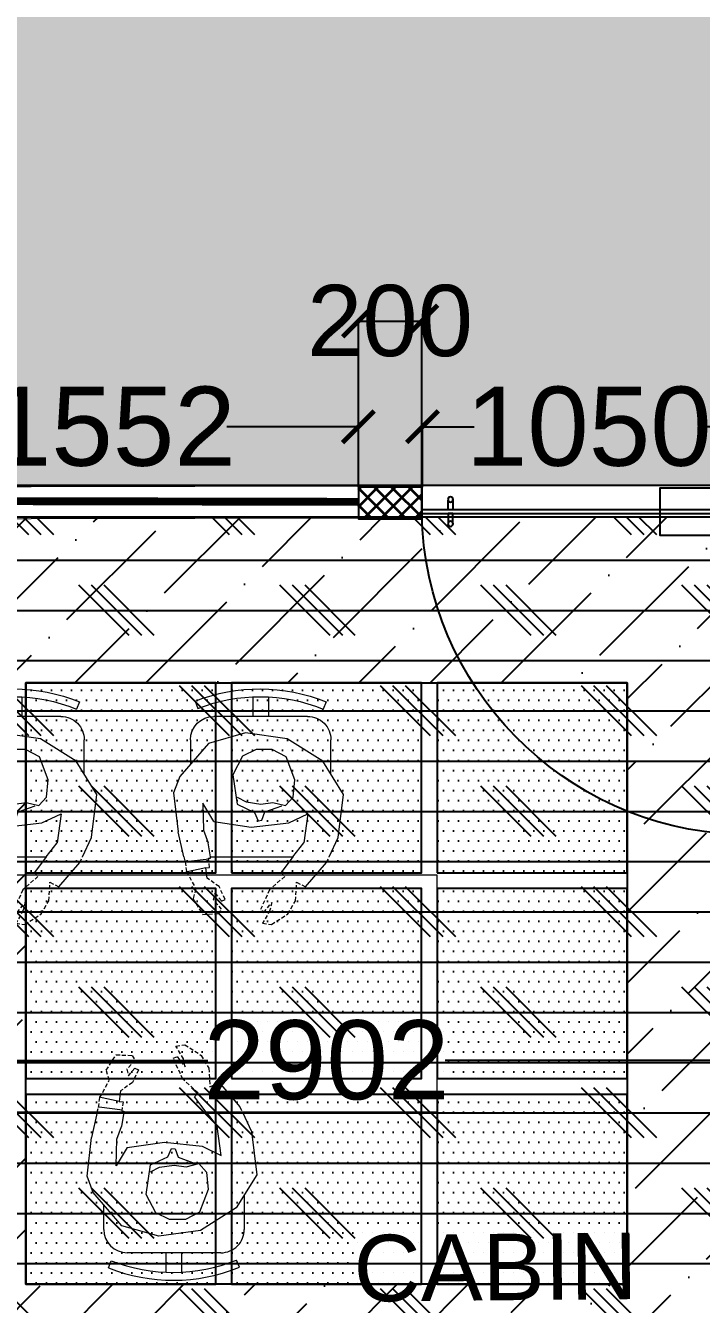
# Model space of a CAD drawing. Header units: millimetres. Extents: x 263321 to 4958806, y 33647 to 987811.
# Drawn here: x 2386252 to 2388387, y 456612 to 460652 of the extents above; entities that cross this region are included whole.
import ezdxf

# ---------------------------------------------------------------- set-up
doc = ezdxf.new("R2010")
doc.units = ezdxf.units.MM
doc.header["$PDMODE"] = 3
doc.linetypes.add('( Hidden )', pattern=[0.375, 0.25, -0.125])
for name, color, linetype, lineweight in [('A-DOOR-FULL', 40, 'Continuous', 18), ('A-FURN-HUMAN', 252, 'Continuous', 9), ('A-FURN-MODULAR-CHAIR', 5, 'Continuous', 5), ('A-FURN-MODULAR-TABLETOP', 250, 'Continuous', 13), ('A-GLASS PARTITION', 5, 'Continuous', 18), ('A-GYPSUM PARTITION', 250, 'Continuous', 35)]:
    doc.layers.add(name, color=color, linetype=linetype, lineweight=lineweight)
for name, color, linetype in [('CEILING TOA', 7, 'Continuous'), ('DOOR', 5, 'Continuous'), ('FLOORING TOA', 7, 'Continuous'), ('PARTITION DIM.', 250, 'Continuous'), ('PARTITION GYPSUM', 250, 'Continuous'), ('TEXT', 250, 'Continuous')]:
    doc.layers.add(name, color=color, linetype=linetype)
doc.styles.add('ARIAL', font='arial.ttf')
doc.styles.get("Standard").update_dxf_attribs({"font": 'arial.ttf'})
doc.styles.add('TEXT @ 150', font='arial.ttf', dxfattribs={"height": 225})
doc.dimstyles.new('DIM @ 150', dxfattribs={"dimtxt": 225, "dimasz": 100, "dimexe": 1, "dimexo": 0, "dimgap": 0.5, "dimtad": 0, "dimdec": 0, "dimzin": 0, "dimdsep": 46, "dimtxsty": 'TEXT @ 150', "dimblk": 'ARCHTICK', "dimcen": -2, "dimclrd": 8, "dimclre": 8, "dimclrt": 7, "dimadec": 0, "dimazin": 0, "dimtfac": 1, "dimtdec": 0, "dimtofl": 0, "dimtmove": 0, "dimatfit": 3, "dimldrblk": 'OPEN90', "dimfxl": 1, "dimtolj": 1, "dimtzin": 0, "dimlwd": -1, "dimlwe": -1, "dimarcsym": 0})

# ---------------------------------------------------------------- blocks, each defined once
blk = doc.blocks.new('Human Figure')
at = {"layer": 'A-FURN-HUMAN', "lineweight": 5}
for p, q in [((4611.712133816695, 5776.626968587517, -4.096877060844167e-09), (4616.222943236646, 5779.485755737932)), ((4611.712133816695, 5776.626968587517, -4.096877060844167e-09), (4616.222943236646, 5779.485755737932)), ((4616.222943236646, 5779.485755737932), (4621.485085858458, 5780.21002681138, 5.610492875978545e-09)), ((4616.222943236646, 5779.485755737932), (4621.485085858458, 5780.21002681138, 5.610492875978545e-09)), ((4621.485085858458, 5780.21002681138, 5.610492875978545e-09), (4626.176983991846, 5778.889561190734, 1.012633766669736e-08)), ((4621.485085858458, 5780.21002681138, 5.610492875978545e-09), (4626.176983991846, 5778.889561190734, 1.012633766669736e-08)), ((4626.176983991846, 5778.889561190734, 1.012633766669736e-08), (4629.771890844547, 5774.686056883397, 1.343460066586858e-08)), ((4626.176983991846, 5778.889561190734, 1.012633766669736e-08), (4629.771890844547, 5774.686056883397, 1.343460066586858e-08)), ((4609.081317960541, 5772.433018356026, -6.8635811243561e-09), (4611.712133816695, 5776.626968587517, -4.096877060844167e-09)), ((4609.081317960541, 5772.433018356026, -6.8635811243561e-09), (4611.712133816695, 5776.626968587517, -4.096877060844167e-09)), ((4629.771890844547, 5774.686056883397, 1.343460066586858e-08), (4630.560501628221, 5772.63287464827, 1.410655425863331e-08)), ((4629.771890844547, 5774.686056883397, 1.343460066586858e-08), (4630.560501628221, 5772.63287464827, 1.410655425863331e-08)), ((4609.777917335848, 5766.9902714158, -6.442574454440922e-09), (4609.081317960541, 5772.433018356026, -6.8635811243561e-09)), ((4609.777917335848, 5766.9902714158, -6.442574454440922e-09), (4609.081317960541, 5772.433018356026, -6.8635811243561e-09)), ((4630.560501628221, 5772.63287464827, 1.410655425863331e-08), (4630.007227458498, 5767.720439939322, 1.333307552567983e-08)), ((4630.560501628221, 5772.63287464827, 1.410655425863331e-08), (4630.007227458498, 5767.720439939322, 1.333307552567983e-08)), ((4626.857248891803, 5771.320654065414, 1.043031592216636e-08), (4626.806917146663, 5767.939230111248)), ((4626.857248891803, 5771.320654065414, 1.043031592216636e-08), (4626.806917146663, 5767.939230111248)), ((4616.024359493518, 5768.831478648508), (4613.593470138853, 5769.993653160228, -2.576340942166525e-09)), ((4613.593470138853, 5769.993653160228, -2.576340942166525e-09), (4614.123370729642, 5766.323017317649, -2.233753592575458e-09)), ((4616.024359493518, 5768.831478648508), (4613.593470138853, 5769.993653160228, -2.576340942166525e-09)), ((4613.593470138853, 5769.993653160228, -2.576340942166525e-09), (4614.123370729642, 5766.323017317649, -2.233753592575458e-09)), ((4620.77054217769, 5768.321082608855, 4.347939856643857e-09), (4616.024359493518, 5768.831478648508)), ((4620.77054217769, 5768.321082608855, 4.347939856643857e-09), (4616.024359493518, 5768.831478648508)), ((4625.49631072807, 5769.013966610471, 8.992562072536873e-09), (4620.77054217769, 5768.321082608855, 4.347939856643857e-09)), ((4625.49631072807, 5769.013966610471, 8.992562072536873e-09), (4620.77054217769, 5768.321082608855, 4.347939856643857e-09)), ((4626.806917146663, 5767.939230111248), (4626.189575832471, 5766.323017317649, -2.233753592575458e-09)), ((4626.806917146663, 5767.939230111248), (4626.189575832471, 5766.323017317649, -2.233753592575458e-09)), ((4629.262192951439, 5764.542123271994), (4630.007227458498, 5767.720439939322, 1.333307552567983e-08)), ((4629.262192951439, 5764.542123271994), (4630.007227458498, 5767.720439939322, 1.333307552567983e-08)), ((4610.906774739084, 5764.542123271994), (4609.777917335848, 5766.9902714158, -6.442574454440922e-09)), ((4610.906774739084, 5764.542123271994), (4609.777917335848, 5766.9902714158, -6.442574454440922e-09)), ((4615.481732923187, 5764.542123271994), (4614.123370729642, 5766.323017317649, -2.233753592575458e-09)), ((4615.481732923187, 5764.542123271994), (4614.123370729642, 5766.323017317649, -2.233753592575458e-09)), ((4625.891167856937, 5764.542123271994), (4626.189575832471, 5766.323017317649, -2.233753592575458e-09)), ((4625.891167856937, 5764.542123271994), (4626.189575832471, 5766.323017317649, -2.233753592575458e-09)), ((4615.481732923187, 5764.542123271994), (4616.972808225793, 5762.587234406083)), ((4615.481732923187, 5764.542123271994), (4616.972808225793, 5762.587234406083)), ((4613.877761495497, 5760.763016818312, -2.737783552331062e-09), (4611.22571915378, 5763.850429906141, -5.179009232573174e-09)), ((4613.877761495497, 5760.763016818312, -2.737783552331062e-09), (4611.22571915378, 5763.850429906141, -5.179009232573174e-09)), ((4626.49788776115, 5763.169240884748, 9.69207154825544e-09), (4626.00809871192, 5763.216811908951, 9.216368750597326e-09)), ((4626.49788776115, 5763.169240884748, 9.69207154825544e-09), (4626.00809871192, 5763.216811908951, 9.216368750597326e-09)), ((4626.320005821869, 5761.852322281208, 9.455871139746233e-09), (4626.49788776115, 5763.169240884748, 9.69207154825544e-09)), ((4626.320005821869, 5761.852322281208, 9.455871139746233e-09), (4626.49788776115, 5763.169240884748, 9.69207154825544e-09))]:
    blk.add_line(p, q, dxfattribs=at)
at = {"layer": 'A-FURN-HUMAN', "linetype": '( Hidden )', "lineweight": 5, "ltscale": 2}
for p, q in [((4611.22571915378, 5763.850429906141, -5.179009232573174e-09), (4610.906774739084, 5764.542123271994, -5.457367130129156e-09)), ((4611.22571915378, 5763.850429906141, -5.179009232573174e-09), (4610.906774739084, 5764.542123271994, -5.457367130129156e-09)), ((4626.00809871192, 5763.216811908951, 9.216368750597326e-09), (4626.144781915599, 5764.36478059097, 9.4043323193597e-09)), ((4626.00809871192, 5763.216811908951, 9.216368750597326e-09), (4626.144781915599, 5764.36478059097, 9.4043323193597e-09)), ((4629.262192951439, 5764.542123271994, 1.245491457574177e-08), (4629.118174471047, 5763.927740538982, 1.228516216246181e-08)), ((4629.262192951439, 5764.542123271994, 1.245491457574177e-08), (4629.118174471047, 5763.927740538982, 1.228516216246181e-08)), ((4628.922963360512, 5762.686626855228, 1.20356550884636e-08), (4627.745874751108, 5760.503172363559, 1.078317140846217e-08)), ((4628.922963360512, 5762.686626855228, 1.20356550884636e-08), (4627.745874751108, 5760.503172363559, 1.078317140846217e-08)), ((4629.118174471047, 5763.927740538982, 1.228516216246181e-08), (4628.922963360512, 5762.686626855228, 1.20356550884636e-08)), ((4629.118174471047, 5763.927740538982, 1.228516216246181e-08), (4628.922963360512, 5762.686626855228, 1.20356550884636e-08)), ((4615.02213615773, 5761.34367179021, -1.59342914255554e-09), (4613.877761495497, 5760.763016818312, -2.737783552331062e-09)), ((4615.02213615773, 5761.34367179021, -1.59342914255554e-09), (4613.877761495497, 5760.763016818312, -2.737783552331062e-09)), ((4615.16270482684, 5758.98282301774, -1.568500637141351e-09), (4615.02213615773, 5761.34367179021, -1.59342914255554e-09)), ((4615.16270482684, 5758.98282301774, -1.568500637141351e-09), (4615.02213615773, 5761.34367179021, -1.59342914255554e-09)), ((4616.972808225793, 5762.587234406083), (4616.528461048337, 5762.086831734349)), ((4616.972808225793, 5762.587234406083), (4616.528461048337, 5762.086831734349)), ((4616.528461048337, 5762.086831734349), (4618.437576710002, 5760.369550591729, 1.693241251522054e-09)), ((4616.528461048337, 5762.086831734349), (4618.437576710002, 5760.369550591729, 1.693241251522054e-09)), ((4624.807138394678, 5760.788603098151, 7.9289528294252e-09), (4626.320005821869, 5761.852322281208, 9.455871139746233e-09)), ((4624.807138394678, 5760.788603098151, 7.9289528294252e-09), (4626.320005821869, 5761.852322281208, 9.455871139746233e-09)), ((4618.437576710002, 5760.369550591729, 1.693241251522054e-09), (4619.68556348012, 5757.703483032336, 2.784340942924432e-09)), ((4618.437576710002, 5760.369550591729, 1.693241251522054e-09), (4619.68556348012, 5757.703483032336, 2.784340942924432e-09)), ((4624.057068753274, 5759.181356417844, 7.120574825887396e-09), (4624.807138394678, 5760.788603098151, 7.9289528294252e-09)), ((4624.057068753274, 5759.181356417844, 7.120574825887396e-09), (4624.807138394678, 5760.788603098151, 7.9289528294252e-09)), ((4625.318498267361, 5759.948301173374, 8.388015297047715e-09), (4624.505659066903, 5758.964835472119, 7.548040783801218e-09)), ((4625.318498267361, 5759.948301173374, 8.388015297047715e-09), (4624.505659066903, 5758.964835472119, 7.548040783801218e-09)), ((4625.509108131242, 5759.114446561151, 8.534377840056446e-09), (4625.318498267361, 5759.948301173374, 8.388015297047715e-09)), ((4625.509108131242, 5759.114446561151, 8.534377840056446e-09), (4625.318498267361, 5759.948301173374, 8.388015297047715e-09)), ((4627.745874751108, 5760.503172363559, 1.078317140846217e-08), (4628.116308806058, 5759.231827517714, 1.108421635376089e-08)), ((4627.745874751108, 5760.503172363559, 1.078317140846217e-08), (4628.116308806058, 5759.231827517714, 1.108421635376089e-08)), ((4616.117002909544, 5757.357134725821), (4615.16270482684, 5758.98282301774, -1.568500637141351e-09)), ((4616.117002909544, 5757.357134725821), (4615.16270482684, 5758.98282301774, -1.568500637141351e-09)), ((4619.171902722994, 5757.50629973741, 2.27370590403972e-09), (4618.160257002265, 5758.798457524029, 1.347918976265466e-09)), ((4618.160257002265, 5758.798457524029, 1.347918976265466e-09), (4618.385234411004, 5757.805072173514, 1.520234473912636e-09)), ((4619.171902722994, 5757.50629973741, 2.27370590403972e-09), (4618.160257002265, 5758.798457524029, 1.347918976265466e-09)), ((4618.160257002265, 5758.798457524029, 1.347918976265466e-09), (4618.385234411004, 5757.805072173514, 1.520234473912636e-09)), ((4624.505659066903, 5758.964835472119, 7.548040783801218e-09), (4624.057068753274, 5759.181356417844, 7.120574825887396e-09)), ((4624.505659066903, 5758.964835472119, 7.548040783801218e-09), (4624.057068753274, 5759.181356417844, 7.120574825887396e-09)), ((4624.503358924477, 5757.927351434108, 7.496468992825774e-09), (4625.509108131242, 5759.114446561151, 8.534377840056446e-09)), ((4624.503358924477, 5757.927351434108, 7.496468992825774e-09), (4625.509108131242, 5759.114446561151, 8.534377840056446e-09)), ((4624.86955080505, 5757.372930425561, 7.827460322167535e-09), (4624.503358924477, 5757.927351434108, 7.496468992825774e-09)), ((4624.86955080505, 5757.372930425561, 7.827460322167535e-09), (4624.503358924477, 5757.927351434108, 7.496468992825774e-09)), ((4628.116308806058, 5759.231827517714, 1.108421635376089e-08), (4626.887235568342, 5757.275788444923, 9.791815524433623e-09)), ((4628.116308806058, 5759.231827517714, 1.108421635376089e-08), (4626.887235568342, 5757.275788444923, 9.791815524433623e-09)), ((4618.190558113271, 5756.004393126114, 1.244644766050497e-09), (4616.117002909544, 5757.357134725821)), ((4618.190558113271, 5756.004393126114, 1.244644766050497e-09), (4616.117002909544, 5757.357134725821)), ((4618.385234411004, 5757.805072173514, 1.520234473912636e-09), (4619.314770572675, 5756.182934783112, 2.350205251341642e-09)), ((4618.385234411004, 5757.805072173514, 1.520234473912636e-09), (4619.314770572675, 5756.182934783112, 2.350205251341642e-09)), ((4619.68556348012, 5757.703483032336, 2.784340942924432e-09), (4619.171902722994, 5757.50629973741, 2.27370590403972e-09)), ((4619.68556348012, 5757.703483032336, 2.784340942924432e-09), (4619.171902722994, 5757.50629973741, 2.27370590403972e-09)), ((4626.887235568342, 5757.275788444923, 9.791815524433623e-09), (4624.86955080505, 5757.372930425561, 7.827460322167535e-09)), ((4626.887235568342, 5757.275788444923, 9.791815524433623e-09), (4624.86955080505, 5757.372930425561, 7.827460322167535e-09)), ((4619.314770572675, 5756.182934783112, 2.350205251341642e-09), (4618.190558113271, 5756.004393126114, 1.244644766050497e-09)), ((4619.314770572675, 5756.182934783112, 2.350205251341642e-09), (4618.190558113271, 5756.004393126114, 1.244644766050497e-09))]:
    blk.add_line(p, q, dxfattribs=at)
at = {"layer": 'A-FURN-HUMAN', "linetype": '( Hidden )', "lineweight": 5, "ltscale": 3}
for p, q in [((4625.899887281093, 5764.388566583997, 9.166480836158962e-09), (4625.889557438551, 5764.57048414872, 9.1650496472898e-09)), ((4625.899887281093, 5764.388566583997, 9.166480836158962e-09), (4625.889557438551, 5764.57048414872, 9.1650496472898e-09)), ((4626.144781915599, 5764.36478059097, 9.4043323193597e-09), (4625.899887281093, 5764.388566583997, 9.166480836158962e-09)), ((4626.144781915599, 5764.36478059097, 9.4043323193597e-09), (4625.899887281093, 5764.388566583997, 9.166480836158962e-09))]:
    blk.add_line(p, q, dxfattribs=at)
at = {"layer": 'A-FURN-HUMAN', "lineweight": 5}
for points, elevation in [([(4622.541910284252, 5772.084552207715), (4621.401568916526, 5771.48535841857), (4619.548512643511, 5771.228558098242), (4618.009049760517, 5771.428285868456), (4616.441079251587, 5771.028821950557), (4615.4717859471, 5772.113071916626), (4615.23463860801, 5774.300361626043), (4616.324002533041, 5777.177495032918), (4618.113679782486, 5778.110622708734), (4620.136794030015, 5778.110626531889), (4621.848661927687, 5777.255265913037), (4623.093660174582, 5774.922459011188), (4622.548982053687, 5771.189962779878), (4620.346754388554, 5770.172840878512), (4619.862110886293, 5769.117121234466), (4619.434482275732, 5769.174186161657), (4619.035360275171, 5770.229904135625), (4616.897216305479, 5771.000289742942)], -4.77912278576443e-06), ([(4622.541910284252, 5772.084552207715), (4621.401568916526, 5771.48535841857), (4619.548512643511, 5771.228558098242), (4618.009049760517, 5771.428285868456), (4616.441079251587, 5771.028821950557), (4615.4717859471, 5772.113071916626), (4615.23463860801, 5774.300361626043), (4616.324002533041, 5777.177495032918), (4618.113679782486, 5778.110622708734), (4620.136794030015, 5778.110626531889), (4621.848661927687, 5777.255265913037), (4623.093660174582, 5774.922459011188), (4622.548982053687, 5771.189962779878), (4620.346754388554, 5770.172840878512), (4619.862110886293, 5769.117121234466), (4619.434482275732, 5769.174186161657), (4619.035360275171, 5770.229904135625), (4616.897216305479, 5771.000289742942)], -4.77912278576443e-06), ([(4625.49631072807, 5769.013966610471), (4626.857248891803, 5771.320654065414)], -4.77912278576443e-06), ([(4625.49631072807, 5769.013966610471), (4626.857248891803, 5771.320654065414)], -4.77912278576443e-06), ([(4626.086253788906, 5764.27163655109), (4629.042318354793, 5763.910400676871)], -4.779122785764431e-06), ([(4626.086253788906, 5764.27163655109), (4629.042318354793, 5763.910400676871)], -4.779122785764431e-06), ([(4626.49788776115, 5763.169240884748), (4629.016147686165, 5762.628161577714)], -4.77912278576443e-06), ([(4626.49788776115, 5763.169240884748), (4629.016147686165, 5762.628161577714)], -4.77912278576443e-06)]:
    blk.add_lwpolyline(points, dxfattribs=dict(at, elevation=elevation))
at = {"layer": 'A-FURN-MODULAR-CHAIR', "color": 18, "lineweight": 15, "true_color": 0x000000}
for p, q in [((4613.641315316886, 5782.301501638385, -1.944474186527685e-09), (4625.480903213012, 5782.30152401203, 9.609283442365486e-09)), ((4610.681432171179, 5774.983861794372, -5.18081701971494e-09), (4610.68142393625, 5779.341599070929, -4.973636437021519e-09)), ((4628.440805780469, 5779.341632631395, 1.235700000634618e-08), (4628.440811637002, 5776.24248029335, 1.220965652357852e-08))]:
    blk.add_line(p, q, dxfattribs=at)
at = {"layer": 'A-FURN-MODULAR-CHAIR', "lineweight": 15}
for p, q in [((4613.641315316886, 5782.301501638385, -1.944474186527685e-09), (4625.480903213012, 5782.30152401203, 9.609283442365486e-09)), ((4610.681432171179, 5774.983861794372, -5.18081701971494e-09), (4610.68142393625, 5779.341599070929, -4.973636437021519e-09)), ((4628.440805780469, 5779.341632631395, 1.235700000634618e-08), (4628.440811637002, 5776.24248029335, 1.220965652357852e-08))]:
    blk.add_line(p, q, dxfattribs=at)
at = {"layer": 'A-FURN-MODULAR-CHAIR', "color": 18, "lineweight": 15, "true_color": 0x000000}
for points, elevation in [([(4611.294129384855, 5784.13471486798), (4611.665315384929, 5783.220568108757)], -4.77912278576443e-06), ([(4618.583063907425, 5784.785036664024), (4618.583068600617, 5782.301510976983)], -4.77912278576443e-06), ([(4620.556328556789, 5784.785040392964), (4620.556333249981, 5782.301514705923)], -4.779122785764429e-06), ([(4627.860795158618, 5784.215311528173), (4627.489594242978, 5783.301118123081)], -4.77912278576443e-06)]:
    blk.add_lwpolyline(points, dxfattribs=dict(at, elevation=elevation))
at = {"layer": 'A-FURN-MODULAR-CHAIR', "lineweight": 15}
for points, elevation in [([(4611.294129384855, 5784.13471486798), (4611.665315384929, 5783.220568108757)], -4.77912278576443e-06), ([(4618.583063907425, 5784.785036664024), (4618.583068600617, 5782.301510976983)], -4.77912278576443e-06), ([(4620.556328556789, 5784.785040392964), (4620.556333249981, 5782.301514705923)], -4.779122785764429e-06), ([(4627.860795158618, 5784.215311528173), (4627.489594242978, 5783.301118123081)], -4.77912278576443e-06)]:
    blk.add_lwpolyline(points, dxfattribs=dict(at, elevation=elevation))
at = {"layer": 'A-FURN-MODULAR-CHAIR', "color": 18, "lineweight": 15, "true_color": 0x000000, "elevation": -4.77912278576443e-06}
blk.add_lwpolyline([(4625.889557438566, 5764.570484148721, -0.0346375071782601), (4625.480936773478, 5764.542142167812), (4615.481732923174, 5764.542123271994)], format="xyb", dxfattribs=at)
at = {"layer": 'A-FURN-MODULAR-CHAIR', "lineweight": 15, "elevation": -4.77912278576443e-06}
blk.add_lwpolyline([(4625.889557438566, 5764.570484148721, -0.0346375071782601), (4625.480936773478, 5764.542142167812), (4615.481732923174, 5764.542123271994)], format="xyb", dxfattribs=at)
at = {"layer": 'A-FURN-MODULAR-CHAIR', "color": 18, "lineweight": 15, "true_color": 0x000000}
for centre, radius, start, end in [((4619.678109846379, 5763.486876408068, -4.77912278576443e-06), 22.2850703711618, 68.45804766673827, 112.0994347007389), ((4619.678109846379, 5763.486876408068, -4.77912278576443e-06), 21.29843804648127, 68.48386341229396, 112.0994347007389), ((4613.641320910297, 5779.34160466434, -4.77912278576443e-06), 2.959896974051264, 90.00010827365807, 180.0001082736581), ((4625.480908806426, 5779.341627038041, -4.77912278576443e-06), 2.959896973993877, 0.0001082736580744447, 90.00010827365807)]:
    blk.add_arc(centre, radius, start, end, dxfattribs=at)
at = {"layer": 'A-FURN-MODULAR-CHAIR', "lineweight": 15}
for centre, radius, start, end in [((4619.678109846379, 5763.486876408068, -4.77912278576443e-06), 22.2850703711618, 68.45804766673827, 112.0994347007389), ((4619.678109846379, 5763.486876408068, -4.77912278576443e-06), 21.29843804648127, 68.48386341229396, 112.0994347007389), ((4613.641320910297, 5779.34160466434, -4.77912278576443e-06), 2.959896974051264, 90.00010827365807, 180.0001082736581), ((4625.480908806426, 5779.341627038041, -4.77912278576443e-06), 2.959896973993877, 0.0001082736580744447, 90.00010827365807)]:
    blk.add_arc(centre, radius, start, end, dxfattribs=at)
blk = doc.blocks.new('ychgc')
at = {"layer": 'A-FURN-MODULAR-TABLETOP', "lineweight": 20}
blk.add_lwpolyline([(549950.7474076333, 23375.42528375002), (549950.7474076333, 25175.42528375002), (549200.7474076337, 25175.42528375002), (549200.7474076337, 23375.42528375002)], close=True, dxfattribs=at)
at = {"layer": 'A-FURN-MODULAR-TABLETOP', "color": 161, "linetype": 'ByBlock', "yscale": 25.00000000000001}
for p, xscale, zscale, rotation in [((693272.3900217066, -90759.03972328905, -9.715110995387228e-08), 25.00000000000001, 25.00000000000001, 90.00728931026863), ((405822.4995304025, -91264.63610185511, -9.715110995387228e-08), -25.00000000000001, 25, 269.9927106897313), ((693272.3900217066, -91538.38302338988, -9.715110995387228e-08), 25.00000000000001, 25.00000000000001, 90.00728931026863)]:
    blk.add_blockref('Human Figure', p, dxfattribs=dict(at, xscale=xscale, zscale=zscale, rotation=rotation))
blk = doc.blocks.new('_ArchTick')
at = {"color": 0, "linetype": 'ByBlock', "const_width": 0.15}
blk.add_lwpolyline([(-0.5, -0.5), (0.5, 0.5)], dxfattribs=at)
blk = doc.blocks.new('*D437')
at = {"layer": 'Defpoints', "color": 0, "transparency": 16777216}
for p in [(2385751.630517745, 457383.0592602554), (2388653.463614575, 457383.0592602554, 8.468700008418067e-08), (2388653.463614575, 457383.0592602554)]:
    blk.add_point(p, dxfattribs=at)
at = {"layer": 'PARTITION DIM.', "color": 8, "transparency": 16777216}
for p, q in [((2385751.630517745, 457383.0592602554), (2385751.630517745, 457384.0592602554)), ((2385751.630517745, 457383.0592602554), (2386827.89972646, 457383.0592602554)), ((2388653.463614575, 457383.0592602554), (2387577.19440586, 457383.0592602554)), ((2388653.463614575, 457383.0592602554), (2388653.463614575, 457384.0592602554))]:
    blk.add_line(p, q, dxfattribs=at)
at = {"layer": 'PARTITION DIM.', "color": 8, "transparency": 16777216, "xscale": 100, "yscale": 100, "zscale": 100, "rotation": 180}
blk.add_blockref('_ArchTick', (2385751.630517745, 457383.0592602554), dxfattribs=at)
at = {"layer": 'PARTITION DIM.', "color": 8, "transparency": 16777216, "xscale": 100, "yscale": 100, "zscale": 100}
blk.add_blockref('_ArchTick', (2388653.463614575, 457383.0592602554), dxfattribs=at)
at = {"layer": 'PARTITION DIM.', "color": 7, "transparency": 16777216, "insert": (2387202.54706616, 457383.0592602554), "char_height": 250, "attachment_point": 5}
blk.add_mtext('\\A1;2902', dxfattribs=at)
blk = doc.blocks.new('_Open90')
at = {"color": 0, "linetype": 'ByBlock'}
for p, q in [((-0.5, 0.5), (0, 0)), ((0, 0), (-1, 0)), ((0, 0), (-0.5, -0.5))]:
    blk.add_line(p, q, dxfattribs=at)
blk = doc.blocks.new('*D453')
at = {"layer": 'Defpoints', "color": 0, "transparency": 16777216}
for p in [(2387303.459529471, 459384.7468231008), (2385751.630149738, 459200.862808813), (2387303.459529471, 459193.977397123)]:
    blk.add_point(p, dxfattribs=at)
at = {"layer": 'PARTITION DIM.', "color": 8, "transparency": 16777216}
for p, q in [((2385751.630149738, 459200.862808813), (2385751.630149738, 459385.7468231008)), ((2385751.630149738, 459384.7468231008), (2386166.795862797, 459384.7468231008)), ((2387303.459529471, 459384.7468231008), (2386888.293816412, 459384.7468231008)), ((2387303.459529471, 459193.977397123), (2387303.459529471, 459385.7468231008))]:
    blk.add_line(p, q, dxfattribs=at)
at = {"layer": 'PARTITION DIM.', "color": 8, "transparency": 16777216, "xscale": 100, "yscale": 100, "zscale": 100, "rotation": 180}
blk.add_blockref('_ArchTick', (2385751.630149738, 459384.7468231008), dxfattribs=at)
at = {"layer": 'PARTITION DIM.', "color": 8, "transparency": 16777216, "xscale": 100, "yscale": 100, "zscale": 100}
blk.add_blockref('_ArchTick', (2387303.459529471, 459384.7468231008), dxfattribs=at)
at = {"layer": 'PARTITION DIM.', "color": 7, "transparency": 16777216, "insert": (2386527.544839605, 459384.7468231008), "char_height": 250, "attachment_point": 5}
blk.add_mtext('\\A1;1552', dxfattribs=at)
blk = doc.blocks.new('*D454')
at = {"layer": 'Defpoints', "color": 0, "transparency": 16777216}
for p in [(2388556.463576328, 459384.7468231008), (2387506.004213954, 459193.977397123), (2388556.463576328, 459190.688756702)]:
    blk.add_point(p, dxfattribs=at)
at = {"layer": 'PARTITION DIM.', "color": 8, "transparency": 16777216}
for p, q in [((2387506.004213954, 459193.977397123), (2387506.004213954, 459385.7468231008)), ((2387506.004213954, 459384.7468231008), (2387669.632258033, 459384.7468231008)), ((2388556.463576328, 459384.7468231008), (2388392.835532249, 459384.7468231008)), ((2388556.463576328, 459190.688756702), (2388556.463576328, 459385.7468231008))]:
    blk.add_line(p, q, dxfattribs=at)
at = {"layer": 'PARTITION DIM.', "color": 8, "transparency": 16777216, "xscale": 100, "yscale": 100, "zscale": 100, "rotation": 180}
blk.add_blockref('_ArchTick', (2387506.004213954, 459384.7468231008), dxfattribs=at)
at = {"layer": 'PARTITION DIM.', "color": 8, "transparency": 16777216, "xscale": 100, "yscale": 100, "zscale": 100}
blk.add_blockref('_ArchTick', (2388556.463576328, 459384.7468231008), dxfattribs=at)
at = {"layer": 'PARTITION DIM.', "color": 7, "transparency": 16777216, "insert": (2388031.233895141, 459384.7468231008), "char_height": 250, "attachment_point": 5}
blk.add_mtext('\\A1;1050', dxfattribs=at)
blk = doc.blocks.new('door-3f-01')
at = {"layer": 'A-GLASS PARTITION', "color": 5}
blk.add_line((-36.00000000000364, 0), (-36.00000000000364, 4), dxfattribs=at)
at = {"layer": 'DOOR', "elevation": 1.881009757900799e-07}
blk.add_lwpolyline([(-1.945000000079744, 37.4999999999709), (-1.545000000081927, 37.4999999999709), (-1.545000000049185, 1.455191522836685e-11), (-1.945000000047003, 1.455191522836685e-11)], close=True, dxfattribs=at)
at = {"layer": 'DOOR', "color": 252, "true_color": 0x939598}
blk.add_lwpolyline([(-3.637978807091713e-12, 0), (-10.20000000000073, 0), (-10.20000000000073, 5.080000000001746), (-3.637978807091713e-12, 5.080000000001746), (-3.637978807091713e-12, 0)], dxfattribs=at)
at = {"layer": 'DOOR'}
for points in [[(-32.63640636960554, 3.740000000005239), (-32.63640636960554, 2.740000000005239), (-33.13640636960554, 2.740000000005239), (-33.13640636960554, 3.740000000005239)], [(-32.63640636960554, 1.340000000003783), (-32.63640636960554, 2.340000000003783), (-33.13640636960554, 2.340000000003783), (-33.13640636960554, 1.340000000003783)]]:
    blk.add_lwpolyline(points, dxfattribs=at)
blk.add_lwpolyline([(-36.00000000000364, 2.340000000003783), (-36.00000000000364, 2.740000000005239), (-3.637978807091713e-12, 2.740000000005239), (-3.637978807091713e-12, 2.340000000003783)], close=True, dxfattribs=at)
for centre in [(-32.88640636960554, 3.85964645351487), (-32.88640636960554, 1.220353546486876)]:
    blk.add_circle(centre, 0.2783126893639565, dxfattribs=at)
at = {"layer": 'DOOR', "color": 252, "true_color": 0x939598}
blk.add_arc((-0.5226115698496869, 2.04431097557972, 3.762019515801598e-07), 35.48420878423249, 92.29732316274213, 178.8766101796112, dxfattribs=at)
blk = doc.blocks.new('*D723')
at = {"layer": 'Defpoints', "color": 0, "transparency": 16777216}
for p in [(2387503.459450792, 459718.8103867791), (2387303.459529471, 459193.977397123), (2387503.459450792, 459190.6868297662)]:
    blk.add_point(p, dxfattribs=at)
at = {"layer": 'PARTITION DIM.', "color": 8, "transparency": 16777216}
for p, q in [((2387303.459529471, 459193.977397123), (2387303.459529471, 459719.8103867791)), ((2387303.459529471, 459718.8103867791), (2387503.459450792, 459718.8103867791)), ((2387503.459450792, 459190.6868297662), (2387503.459450792, 459719.8103867791))]:
    blk.add_line(p, q, dxfattribs=at)
at = {"layer": 'PARTITION DIM.', "color": 8, "transparency": 16777216, "xscale": 100, "yscale": 100, "zscale": 100, "rotation": 180}
blk.add_blockref('_ArchTick', (2387303.459529471, 459718.8103867791), dxfattribs=at)
at = {"layer": 'PARTITION DIM.', "color": 8, "transparency": 16777216, "xscale": 100, "yscale": 100, "zscale": 100}
blk.add_blockref('_ArchTick', (2387503.459450792, 459718.8103867791), dxfattribs=at)
at = {"layer": 'PARTITION DIM.', "color": 7, "transparency": 16777216, "insert": (2387403.459490132, 459718.8103867791), "char_height": 225, "attachment_point": 5, "style": 'TEXT @ 150'}
blk.add_mtext('\\A1;200', dxfattribs=at)

msp = doc.modelspace()

# ---------------------------------------------------------------- hatches: boundary and pattern name
at = {"layer": 'A-GYPSUM PARTITION', "true_color": 0x636466}
h = msp.add_hatch(dxfattribs=at)
h.set_pattern_fill('ANSI37', color=251, scale=12)
h.set_pattern_definition([(45, (55070.70422995807, -7668.005719987004), (-26.94076836320746, 26.94076836320746), []), (135, (55070.70422995807, -7668.005719987004), (-26.94076836320746, -26.94076836320745), [])])
h.paths.add_polyline_path([(2387503.459529471, 459193.9773925277), (2387303.459529471, 459193.9773925277), (2387303.459529471, 459093.9773925277), (2387503.459529471, 459093.9773925277)])
at = {"layer": 'CEILING TOA', "true_color": 0x939598}
h = msp.add_hatch(dxfattribs=at)
h.set_pattern_fill('ANSI36', color=252, scale=50)
h.set_pattern_definition([(45, (13069.07824044786, -8478.74315082174), (84.18990113502333, 308.6963041617522), [396.875, -79.375, 0, -79.375])])
h.paths.add_polyline_path([(2385751.691181371, 459100.2561727803), (2388653.463614575, 459100.2561727803), (2388653.463614575, 456048.7544937159), (2385751.630517745, 456169.2026938741)])
h.paths.add_polyline_path([(2386252.571907718, 458575.5826371165), (2388152.551533717, 458575.5837731701), (2388152.562554225, 456675.5843411969), (2386252.540513209, 456675.5832051433)], flags=16)
h.paths.add_polyline_path([(2389203.460744943, 456675.301936708), (2391102.287699275, 456675.301936708), (2391102.298303029, 458575.301936708), (2389203.471348697, 458575.301936708)], flags=16)
h.paths.add_polyline_path([(2388753.460743338, 456048.7544937159), (2391552.28769767, 455901.6295683903), (2391552.28769767, 459099.6924992987), (2388753.460743338, 459099.6924992987)])
h.paths.add_polyline_path([(2392200.160876886, 458434.2158094582), (2394100.160269669, 458434.2158094582), (2394100.160851464, 456534.2158094582), (2392200.160244246, 456534.2158094582)], flags=16)
h.paths.add_polyline_path([(2391652.286496389, 459098.7503857781), (2394648.036022976, 459098.7503857781), (2394648.036022976, 455714.8882640352), (2391652.284826433, 455896.0759778976)])
h = msp.add_hatch(dxfattribs=at)
h.set_pattern_fill('DOTS', color=252, scale=20)
h.set_pattern_definition([(0, (3575.396861089393, 69964.78883384814), (15.875, 31.75), [0, -31.75])])
h.paths.add_polyline_path([(2387552.551533717, 456675.5837731701), (2388152.551533717, 456675.5837731701), (2388152.551533717, 457275.5837731701), (2387552.551533717, 457275.5837731701)])
h.paths.add_polyline_path([(2387552.551533717, 457325.5837731701), (2388152.551533717, 457325.5837731701), (2388152.551533717, 457925.5837731701), (2387552.551533717, 457925.5837731701)])
h.paths.add_polyline_path([(2387552.551533717, 457975.5837731701), (2388152.551533717, 457975.5837731701), (2388152.551533717, 458575.5837731701), (2387552.551533717, 458575.5837731701)])
h.paths.add_polyline_path([(2386252.551533717, 456675.5837731701), (2386852.551533717, 456675.5837731701), (2386852.551533717, 457275.5837731701), (2386252.551533717, 457275.5837731701)])
h.paths.add_polyline_path([(2386902.551533717, 456675.5837731701), (2387502.551533717, 456675.5837731701), (2387502.551533717, 457275.5837731701), (2386902.551533717, 457275.5837731701)])
h.paths.add_polyline_path([(2386252.551533717, 457325.5837731701), (2386852.551533717, 457325.5837731701), (2386852.551533717, 457925.5837731701), (2386252.551533717, 457925.5837731701)])
h.paths.add_polyline_path([(2386902.551533717, 457325.5837731701), (2387502.551533717, 457325.5837731701), (2387502.551533717, 457925.5837731701), (2386902.551533717, 457925.5837731701)])
h.paths.add_polyline_path([(2386252.551533717, 457975.5837731701), (2386852.551533717, 457975.5837731701), (2386852.551533717, 458575.5837731701), (2386252.551533717, 458575.5837731701)])
h.paths.add_polyline_path([(2386902.551533717, 457975.5837731701), (2387502.551533717, 457975.5837731701), (2387502.551533717, 458575.5837731701), (2386902.551533717, 458575.5837731701)])
at = {"layer": 'FLOORING TOA', "true_color": 0xc7c8ca}
h = msp.add_hatch(dxfattribs=at)
h.set_pattern_fill('EARTH', color=9, scale=120)
h.set_pattern_definition([(0, (0, 0), (762, 762), [762, -762]), (0, (0, 285.75), (762, 762), [762, -762]), (0, (0, 571.5), (762, 762), [762, -762]), (90, (95.25, 666.75), (-762, 762), [762, -762]), (90, (381, 666.75), (-762, 762), [762, -762]), (90, (666.75, 666.75), (-762, 762), [762, -762])])
edge = h.paths.add_edge_path()
edge.add_line((2399150.321192376, 470683.0578325351), (2406751.630517746, 470683.0578325351))
edge.add_line((2406751.630517746, 470683.0578325351), (2406751.630517745, 489283.0592575023))
edge.add_line((2406751.630517745, 489283.0592575023), (2406777, 491421.921634517))
edge.add_line((2406777, 491421.9216345176), (2410711.630547313, 491383.0592602555))
edge.add_line((2410711.630547313, 491383.0592602555), (2410711.630547313, 490662.7870279506))
edge.add_line((2410711.630547313, 490662.7870279506), (2412251.630547313, 490662.7870279506))
edge.add_line((2412251.630547313, 490662.7870279506), (2412251.630547313, 491383.0592602555))
edge.add_line((2412251.630547313, 491383.0592602555), (2413501.630547313, 491383.0592602555))
edge.add_line((2413501.630547313, 491383.0592602555), (2413501.630547313, 490641.9158845746))
edge.add_line((2413501.630547313, 490641.9158845746), (2414541.630547313, 490641.9158845746))
edge.add_line((2414541.630547313, 490641.9158845746), (2414541.630547313, 491383.0592602556))
edge.add_line((2414541.630547313, 491383.0592602556), (2419059.805960172, 491383.0592602556))
edge.add_line((2419059.805960172, 491383.0592602556), (2419290.868014496, 492883.0592602547))
edge.add_line((2419290.868014496, 492883.0592602547), (2413191.630517568, 492883.0592602555))
edge.add_line((2413191.630517568, 492883.0592602555), (2413191.630517565, 495458.1819351792))
edge.add_line((2413191.630517565, 495458.1819351792), (2416206.16058251, 495458.1819351792))
edge.add_line((2416206.16058251, 495458.1819351792), (2416206.160582514, 496558.1819351799))
edge.add_line((2416206.160582514, 496558.1819351799), (2413191.630517564, 496558.1819351903))
edge.add_line((2413191.630517564, 496558.1819351903), (2413191.630517564, 498963.0592602555))
edge.add_line((2413191.630517564, 498963.0592602555), (2411651.63051757, 498963.0592602555))
edge.add_line((2411651.63051757, 498963.0592602555), (2411651.63051757, 492883.0592602555))
edge.add_line((2411651.63051757, 492883.0592602555), (2404451.63051757, 492883.0592602555))
edge.add_line((2404451.63051757, 492883.0592602555), (2404452.56956876, 502283.0591664449))
edge.add_line((2404452.56956876, 502283.0591664449), (2402951.63632286, 502283.0591664449))
edge.add_line((2402951.63632286, 502283.0591664449), (2402951.394045354, 497183.4744241329))
edge.add_line((2402951.394045354, 497183.4744241329), (2402951.63051757, 497133.0592602548))
edge.add_line((2402951.63051757, 497133.0592602548), (2399951.63051757, 497133.0592602797))
edge.add_line((2399951.63051757, 497133.0592602797), (2399951.63051757, 505326.9273614254))
edge.add_arc((2397396.443812174, -38564.46291395649), 543897.3923404922, 89.73082799314989, 95.30777754552614)
edge.add_line((2347082.807596174, 503000.7791442012), (2347082.943286144, 472483.059265329))
edge.add_line((2347082.943286144, 472483.059265329), (2343851.630517274, 472483.0592653615))
edge.add_line((2343851.630517274, 472483.0592653615), (2343851.630517275, 458383.1853909058))
edge.add_line((2343851.630517275, 458383.1853909058), (2354252.395826197, 458383.1853915628))
edge.add_line((2354252.395826197, 458383.1853915628), (2354252.668447803, 455753.3516733707))
edge.add_arc((2374151.317465172, 141679.2904732292), 314703.7847746141, 88.06971464749199, 93.62521750644811, ccw=False)
edge.add_line((2384751.630517745, 456204.4969585824), (2384751.630517745, 459200.2561727802))
edge.add_line((2384751.630517745, 459200.2561727802), (2394751.79953116, 459200.2561727802))
edge.add_line((2394751.79953116, 459200.2561727802), (2394749.644104387, 457484.3178648282))
edge.add_line((2394749.644104387, 457484.3178648282), (2395751.630517745, 457483.0593391459))
edge.add_line((2395751.630517745, 457483.0593391459), (2395751.630517745, 458383.0592602554))
edge.add_line((2395751.630517745, 458383.0592602554), (2396651.630517745, 458383.0592602554))
edge.add_line((2396651.630517745, 458383.0592602554), (2396651.630517745, 459197.3988922023))
edge.add_line((2396651.630517745, 459197.3988922023), (2399811.187445385, 459197.9811283225))
edge.add_line((2399811.187445385, 459197.9811283225), (2399811.187445385, 460833.0592602552))
edge.add_line((2399811.187445385, 460833.0592602552), (2398551.630507604, 460833.0592602552))
edge.add_line((2398551.630507604, 460833.0592602552), (2398551.630507604, 466883.0592602565))
edge.add_line((2398551.630507604, 466883.0592602565), (2403551.677576368, 466883.0592264335))
edge.add_line((2403551.677576368, 466883.0592264335), (2403551.677576368, 465533.0592264096))
edge.add_line((2403551.677576368, 465533.0592264096), (2407851.677576368, 465533.0592602316))
edge.add_line((2407851.677576368, 465533.0592602316), (2407851.677576368, 460783.0592602554))
edge.add_line((2407851.677576368, 460783.0592602554), (2409491.630517745, 460783.0592602554))
edge.add_line((2409491.630517745, 460783.0592602554), (2409496.282344138, 466883.0557127972))
edge.add_line((2409496.282344138, 466883.0557127972), (2415285.79240622, 466883.0592602565))
edge.add_line((2415285.79240622, 466883.0592602565), (2415516.854455017, 468383.0592511878))
edge.add_line((2415516.854455017, 468383.0592511878), (2399151.605900234, 468383.0592602859))
edge.add_arc((2399151.630507605, 468983.0592597816), 600.000000000291, 180.0002212725493, 269.9976501691981, ccw=False)
edge.add_line((2398551.630507609, 468983.0569426209), (2398551.630507606, 470083.0606654963))
edge.add_arc((2399151.6305076, 470083.0592611271), 599.9999999960556, 90.12503049327307, 179.9998658926152, ccw=False)
edge = h.paths.add_edge_path(flags=16)
edge.add_line((2350804.271677346, 495933.0592607095), (2349254.312755208, 495933.0592607095))
edge.add_arc((2349254.314675455, 495533.0546248224), 400.0046358917132, 90.00027505199854, 179.7888739581309)
edge.add_line((2348854.312755208, 495534.5285763963), (2348854.312755208, 492844.3594191521))
edge.add_line((2348854.312755208, 492844.3594191521), (2350804.271677346, 492844.3594191521))
edge.add_line((2350804.271677346, 492844.3594191521), (2350804.271677346, 495933.0592607095))
h.paths.add_polyline_path([(2380451.630496949, 495933.0592602546), (2394411.630517571, 495933.0592602546), (2394411.630517571, 489283.0629095543), (2388129.725874395, 489289.9203665049), (2388129.725874395, 487283.0592611264), (2379984.676676949, 487283.0451702359), (2379984.684635593, 489283.0624381801), (2380551.628700009, 489283.0592547227)], flags=16)
edge = h.paths.add_edge_path(flags=16)
edge.add_line((2404951.630521772, 487283.0592611264), (2348951.630517745, 487283.0592611264))
edge.add_arc((2348951.630517746, 486983.0592611261), 300.0000000003492, 90.00000000008895, 179.9970138753889)
edge.add_line((2348651.630518153, 486983.074896438), (2348650.87481061, 472483.0592306879))
edge.add_line((2348650.87481061, 472483.0592306879), (2404951.630521772, 472483.0592306879))
edge.add_line((2404951.630521772, 472483.0592306879), (2404951.630521772, 487283.0592611264))
h.paths.add_polyline_path([(2396751.630507604, 460833.0592602562), (2396751.630507604, 464283.0592602547)], flags=16)
at = {"layer": 'FLOORING TOA', "true_color": 0x2776bb}
h = msp.add_hatch(dxfattribs=at)
h.set_pattern_fill('CORK', color=152, scale=50)
h.set_pattern_definition([(0, (90021.13748320658, 24146.98201084777), (0, 158.75), []), (135, (90100.51248320658, 24067.60701084777), (-317.5001371409153, -317.5001371409153), [224.5065, -224.5065]), (135, (90140.19998320658, 24067.60701084777), (-317.5001371409153, -317.5001371409153), [224.5065, -224.5065]), (135, (90179.88748320658, 24067.60701084777), (-317.5001371409153, -317.5001371409153), [224.5065, -224.5065])])
h.paths.add_polyline_path([(2385751.691181371, 459100.2561727803), (2388653.463614575, 459100.2561727803), (2388653.463614575, 456048.7544937159), (2385751.630517745, 456169.2026938741)])
h.paths.add_polyline_path([(2388753.460743338, 456048.7544937159), (2391552.28769767, 455901.6295683903), (2391552.28769767, 459099.6924992987), (2388753.460743338, 459099.6924992987)])
h.paths.add_polyline_path([(2391652.286496389, 459098.7503857781), (2394648.036022976, 459098.7503857781), (2394648.036022976, 455714.8882640352), (2391652.284826433, 455896.0759778976)])

# ---------------------------------------------------------------- linework, layer by layer
at = {"layer": 'A-GLASS PARTITION', "linetype": 'ByBlock', "ltscale": 5}
msp.add_line((2387505.674511359, 459093.9785529365), (2387506.004213954, 459193.977397123), dxfattribs=at)
at = {"layer": 'A-GLASS PARTITION', "linetype": 'ByBlock', "ltscale": 5, "elevation": 6.129425855760937e-10}
msp.add_lwpolyline([(2387303.459529471, 459197.511567447), (2385751.691181371, 459193.977397123), (2385751.691181371, 459093.9773948254), (2387303.459529471, 459097.5115651494)], close=True, dxfattribs=at)
at = {"layer": 'A-GLASS PARTITION', "linetype": 'ByBlock', "ltscale": 5, "const_width": 25, "elevation": -0.04950895951361241}
msp.add_lwpolyline([(2387303.459529471, 459147.5115662981), (2385751.660656323, 459150.5747081965)], dxfattribs=at)
at = {"layer": 'CEILING TOA', "elevation": 6.128159e-10}
for points in [[(2385751.691181371, 459100.2561727803), (2388653.463614575, 459100.2561727803), (2388653.463614575, 456048.7544937159), (2385751.630517745, 456169.2026938741)], [(2386252.572741225, 458575.5837731701), (2388152.551533717, 458575.5837731701), (2388152.551533717, 456675.5837731701), (2386252.530326208, 456675.5837731701)], [(2386252.551533717, 458575.5837731701), (2388152.551533717, 458575.5837731701), (2388152.551533717, 456675.5837731701), (2386252.551533717, 456675.5837731701)], [(2386252.551533717, 457975.5837731701), (2386852.551533717, 457975.5837731701), (2386852.551533717, 458575.5837731701), (2386252.551533717, 458575.5837731701)], [(2386902.551533717, 457975.5837731701), (2387502.551533717, 457975.5837731701), (2387502.551533717, 458575.5837731701), (2386902.551533717, 458575.5837731701)], [(2387552.551533717, 457975.5837731701), (2388152.551533717, 457975.5837731701), (2388152.551533717, 458575.5837731701), (2387552.551533717, 458575.5837731701)], [(2386252.551533717, 457325.5837731701), (2386852.551533717, 457325.5837731701), (2386852.551533717, 457925.5837731701), (2386252.551533717, 457925.5837731701)], [(2386902.551533717, 457325.5837731701), (2387502.551533717, 457325.5837731701), (2387502.551533717, 457925.5837731701), (2386902.551533717, 457925.5837731701)], [(2387552.551533717, 457325.5837731701), (2388152.551533717, 457325.5837731701), (2388152.551533717, 457925.5837731701), (2387552.551533717, 457925.5837731701)], [(2386252.551533717, 456675.5837731701), (2386852.551533717, 456675.5837731701), (2386852.551533717, 457275.5837731701), (2386252.551533717, 457275.5837731701)], [(2386902.551533717, 456675.5837731701), (2387502.551533717, 456675.5837731701), (2387502.551533717, 457275.5837731701), (2386902.551533717, 457275.5837731701)], [(2387552.551533717, 456675.5837731701), (2388152.551533717, 456675.5837731701), (2388152.551533717, 457275.5837731701), (2387552.551533717, 457275.5837731701)]]:
    msp.add_lwpolyline(points, close=True, dxfattribs=at)
at = {"layer": 'FLOORING TOA'}
msp.add_lwpolyline([(2384751.630517745, 459200.2561727802), (2394751.79953116, 459200.2561727802)], dxfattribs=at)
at = {"layer": 'PARTITION GYPSUM', "color": 30, "elevation": 6.129425855760928e-10}
msp.add_lwpolyline([(2387503.459529471, 459093.9773925277), (2387503.459529471, 459193.9773925277), (2387303.459529471, 459193.9773925277), (2387303.459529471, 459093.9773925277)], close=True, dxfattribs=at)

# ---------------------------------------------------------------- block references
at = {"layer": 'A-DOOR-FULL', "linetype": 'Continuous', "xscale": -29.16666484490015, "yscale": 29.16666484490015, "zscale": 29.16666484490015, "rotation": 180.0001034657425}
msp.add_blockref('door-3f-01', (2388553.459385206, 459190.6887258748), dxfattribs=at)
at = {"layer": 'A-FURN-MODULAR-TABLETOP', "lineweight": 20, "xscale": -1, "rotation": 90}
msp.add_blockref('ychgc', (2410927.055801495, 1007169.950101507), dxfattribs=at)

# ---------------------------------------------------------------- texts
at = {"layer": 'TEXT', "insert": (2386690.660465739, 456825.8549185247), "char_height": 210, "width": 2051.433872029698, "attachment_point": 1, "rotation": 0.5038625583173403, "style": 'ARIAL'}
msp.add_mtext('\\pi596.764;CABIN\\P\\pi228.40452;2900 x 3045', dxfattribs=at)

# ---------------------------------------------------------------- dimensions: what is measured, and where the dimension line sits
at = {"layer": 'PARTITION DIM.'}
dim = msp.add_linear_dim(base=(2387503.459450792, 459718.8103867791), p1=(2387303.459529471, 459193.977397123), p2=(2387503.459450792, 459190.6868297662), dimstyle='DIM @ 150', override={"dimarcsym": 1}, dxfattribs=at)
dim.commit()
dim.dimension.update_dxf_attribs({"geometry": '*D723', "text_midpoint": (2387403.459490132, 459718.8103867791), "dimtype": 160})
for base, p1, p2, override, picture, middle in [((2387303.459529471, 459384.7468231008), (2385751.630149738, 459200.862808813), (2387303.459529471, 459193.977397123), {"dimtxt": 250, "dimtxsty": 'Standard', "dimtmove": 1, "dimarcsym": 1}, '*D453', (2386527.544839605, 459384.7468231008)), ((2388556.463576328, 459384.7468231008), (2387506.004213954, 459193.977397123), (2388556.463576328, 459190.688756702), {"dimtxt": 250, "dimtxsty": 'Standard', "dimtmove": 1, "dimarcsym": 1}, '*D454', (2388031.233895141, 459384.7468231008)), ((2388653.463614575, 457383.0592602554), (2385751.630517745, 457383.0592602554), (2388653.463614575, 457383.0592602554, 8.468700008418067e-08), {"dimtxt": 250, "dimtxsty": 'Standard', "dimarcsym": 1}, '*D437', (2387202.54706616, 457383.0592602554))]:
    dim = msp.add_linear_dim(base=base, p1=p1, p2=p2, dimstyle='DIM @ 150', override=override, dxfattribs=at)
    dim.commit()
    dim.dimension.update_dxf_attribs({"geometry": picture, "text_midpoint": middle})

doc.saveas('drawing.dxf')
